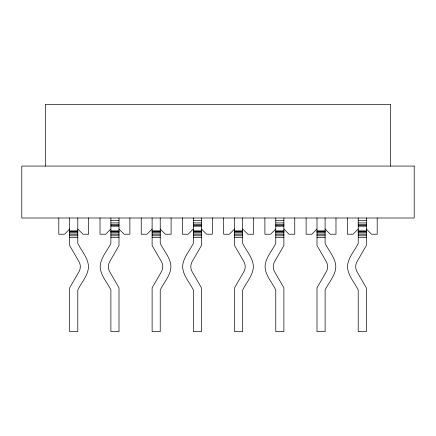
<?xml version="1.0" encoding="UTF-8"?>
<svg xmlns="http://www.w3.org/2000/svg" width="436" height="436" viewBox="0 0 436 436"><rect width="100%" height="100%" fill="white"/><g stroke="black" fill="none" stroke-linecap="round" stroke-linejoin="round"><path stroke-width="0.65" d="M69.673 229.036L64.479 234.23L58.8 234.23L58.8 218M110.891 229.036L105.703 234.23L100.018 234.23L100.018 218M152.115 229.036L146.921 234.23L141.242 234.23L141.242 218M193.333 229.036L188.139 234.23L182.461 234.23L182.461 218M234.552 229.036L229.358 234.23L223.679 234.23L223.679 218M275.77 229.036L270.582 234.23L264.897 234.23L264.897 218M316.994 229.036L311.8 234.23L306.121 234.23L306.121 218M358.212 229.036L353.018 234.23L347.339 234.23L347.339 218M110.891 220.654L119.006 220.654M193.333 220.654L201.448 220.654M275.77 220.654L283.885 220.654M358.212 220.654L366.327 220.654M110.891 222.921L119.006 222.921M193.333 222.921L201.448 222.921M275.77 222.921L283.885 222.921M358.212 222.921L366.327 222.921M110.891 224.654L119.006 224.654M193.333 224.654L201.448 224.654M275.77 224.654L283.885 224.654M358.212 224.654L366.327 224.654M110.891 225.744L119.006 225.744M193.333 225.744L201.448 225.744M275.77 225.744L283.885 225.744M358.212 225.744L366.327 225.744M110.891 226.115L119.006 226.115M193.333 226.115L201.448 226.115M275.77 226.115L283.885 226.115M358.212 226.115L366.327 226.115M69.673 230.982L77.788 230.982M110.891 230.982L119.006 230.982M152.115 230.982L160.23 230.982M193.333 230.982L201.448 230.982M234.552 230.982L242.667 230.982M275.77 230.982L283.885 230.982M316.994 230.982L325.109 230.982M358.212 230.982L366.327 230.982M69.673 231.205L77.788 231.205M110.891 231.205L119.006 231.205M152.115 231.205L160.23 231.205M193.333 231.205L201.448 231.205M234.552 231.205L242.667 231.205M275.77 231.205L283.885 231.205M316.994 231.205L325.109 231.205M358.212 231.205L366.327 231.205M69.673 231.854L77.788 231.854M110.891 231.854L119.006 231.854M152.115 231.854L160.23 231.854M193.333 231.854L201.448 231.854M234.552 231.854L242.667 231.854M275.77 231.854L283.885 231.854M316.994 231.854L325.109 231.854M358.212 231.854L366.327 231.854M69.673 232.884L77.788 232.884M110.891 232.884L119.006 232.884M152.115 232.884L160.23 232.884M193.333 232.884L201.448 232.884M234.552 232.884L242.667 232.884M275.77 232.884L283.885 232.884M316.994 232.884L325.109 232.884M358.212 232.884L366.327 232.884M69.673 234.23L77.788 234.23M110.891 234.23L119.006 234.23M152.115 234.23L160.23 234.23M193.333 234.23L201.448 234.23M234.552 234.23L242.667 234.23M275.77 234.23L283.885 234.23M316.994 234.23L325.109 234.23M358.212 234.23L366.327 234.23M69.673 235.794L77.788 235.794M110.891 235.794L119.006 235.794M152.115 235.794L160.23 235.794M193.333 235.794L201.448 235.794M234.552 235.794L242.667 235.794M275.77 235.794L283.885 235.794M316.994 235.794L325.109 235.794M358.212 235.794L366.327 235.794M69.673 237.473L77.788 237.473M110.891 237.473L119.006 237.473M152.115 237.473L160.23 237.473M193.333 237.473L201.448 237.473M234.552 237.473L242.667 237.473M275.77 237.473L283.885 237.473M316.994 237.473L325.109 237.473M358.212 237.473L366.327 237.473M366.327 229.036L371.521 234.23L377.2 234.23L377.2 218M325.109 229.036L330.297 234.23L335.982 234.23L335.982 218M283.885 229.036L289.079 234.23L294.758 234.23L294.758 218M242.667 229.036L247.861 234.23L253.539 234.23L253.539 218M201.448 229.036L206.642 234.23L212.321 234.23L212.321 218M160.23 229.036L165.418 234.23L171.103 234.23L171.103 218M119.006 229.036L124.2 234.23L129.879 234.23L129.879 218M77.788 229.036L82.982 234.23L88.661 234.23L88.661 218M390.667 166.067L390.667 104.4L45.333 104.4L45.333 166.067M366.327 218L366.327 245.523L356.921 261.818C355.258 264.815 355.258 268.554 356.921 271.552L366.327 287.847L366.327 331.6L358.212 331.6L358.212 290.022C354.577 282.348 347.786 275.585 347.503 266.685C347.786 257.785 354.577 251.022 358.212 243.348L358.212 218M325.109 218L325.109 243.348C328.744 251.022 335.535 257.785 335.818 266.685C335.535 275.585 328.744 282.348 325.109 290.022L325.109 331.6L316.994 331.6L316.994 287.847L326.401 271.552C328.063 268.554 328.063 264.815 326.401 261.818L316.994 245.523L316.994 218M283.885 218L283.885 245.523L274.478 261.818C272.816 264.815 272.816 268.554 274.478 271.552L283.885 287.847L283.885 331.6L275.77 331.6L275.77 290.022C272.135 282.348 265.344 275.585 265.061 266.685C265.344 257.785 272.135 251.022 275.77 243.348L275.77 218M242.667 218L242.667 243.348C246.307 251.022 253.093 257.785 253.376 266.685C253.093 275.585 246.307 282.348 242.667 290.022L242.667 331.6L234.552 331.6L234.552 287.847L243.958 271.552C245.621 268.554 245.621 264.815 243.958 261.818L234.552 245.523L234.552 218M201.448 218L201.448 245.523L192.042 261.818C190.379 264.815 190.379 268.554 192.042 271.552L201.448 287.847L201.448 331.6L193.333 331.6L193.333 290.022C189.693 282.348 182.907 275.585 182.624 266.685C182.907 257.785 189.693 251.022 193.333 243.348L193.333 218M160.23 218L160.23 243.348C163.865 251.022 170.656 257.785 170.939 266.685C170.656 275.585 163.865 282.348 160.23 290.022L160.23 331.6L152.115 331.6L152.115 287.847L161.522 271.552C163.184 268.554 163.184 264.815 161.522 261.818L152.115 245.523L152.115 218M119.006 218L119.006 245.523L109.6 261.818C107.937 264.815 107.937 268.554 109.6 271.552L119.006 287.847L119.006 331.6L110.891 331.6L110.891 290.022C107.256 282.348 100.465 275.585 100.182 266.685C100.465 257.785 107.256 251.022 110.891 243.348L110.891 218M77.788 218L77.788 243.348C81.423 251.022 88.214 257.785 88.497 266.685C88.214 275.585 81.423 282.348 77.788 290.022L77.788 331.6L69.673 331.6L69.673 287.847L79.079 271.552C80.742 268.554 80.742 264.815 79.079 261.818L69.673 245.523L69.673 218M414.2 166.067L21.8 166.067L21.8 218L414.2 218L414.2 166.067"/></g></svg>
